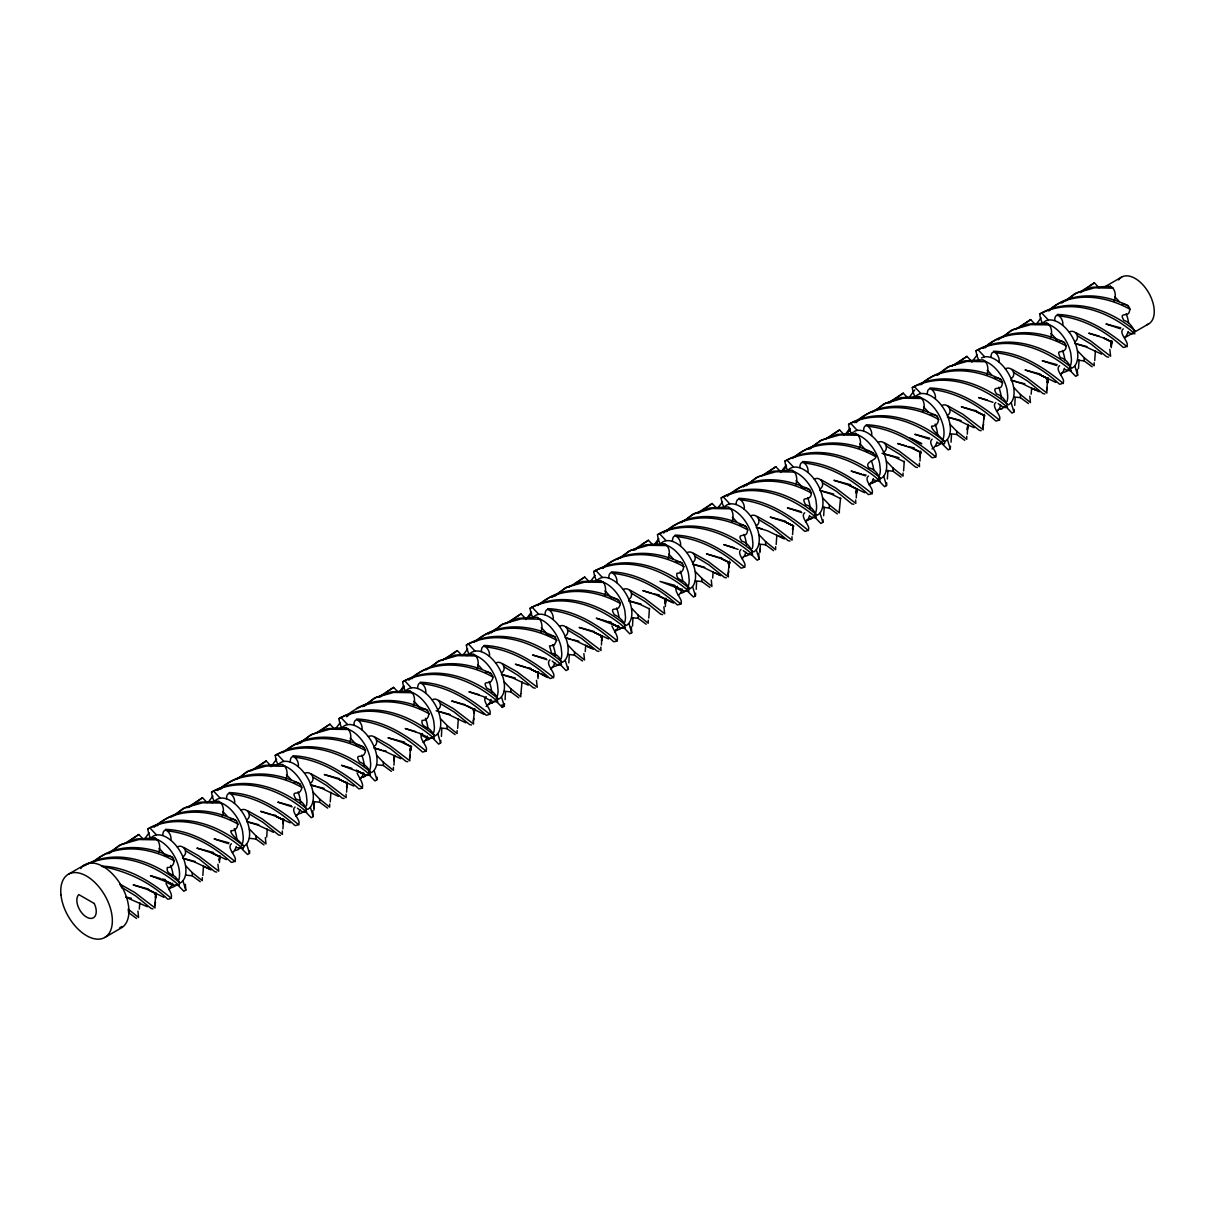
<?xml version="1.0" encoding="UTF-8"?>
<svg xmlns="http://www.w3.org/2000/svg" width="1215" height="1215" viewBox="0 0 1215 1215"><rect width="100%" height="100%" fill="white"/><g stroke="black" fill="none" stroke-linecap="round" stroke-linejoin="round"><path stroke-width="1.5" d="M136.551 918.464L128.562 912.602L128.274 908.987M200.262 881.695L192.259 875.818L192.259 872.628L185.682 865.763M263.974 844.911L255.97 839.033L255.97 835.859L249.394 828.995M327.67 808.127L319.666 802.249L319.666 799.075L313.106 792.21M391.382 771.358L383.378 765.48L383.378 762.291L376.802 755.426M455.078 734.574L447.09 728.696L447.09 725.507L440.513 718.657M518.79 697.79L510.786 691.912L510.786 688.738L504.21 681.873M582.501 661.006L574.498 655.143L574.498 651.954L567.921 645.089M646.198 624.237L638.194 618.359L638.194 615.17L631.633 608.305M709.909 587.452L701.906 581.575L701.906 578.386L695.329 571.536M773.606 550.668L765.617 544.791L765.617 541.617L759.041 534.752M837.317 513.899L829.313 508.022L829.313 504.832L822.737 497.968M901.029 477.115L893.025 471.238L893.025 468.048L886.449 461.184M964.725 440.331L956.721 434.454L956.721 431.279L950.16 424.415M1028.437 403.547L1020.433 397.669L1020.433 394.495L1013.857 387.631M1092.133 366.778L1084.145 360.901L1084.145 357.711L1077.568 350.846M202.297 877.655L202.267 880.662L192.259 872.628M329.705 804.102L329.675 807.109L319.666 799.075M393.417 767.318L393.387 770.325L383.378 762.291M457.113 730.534L457.083 733.541L447.09 725.507M520.825 693.765L520.795 696.772L510.786 688.738M648.233 620.197L648.202 623.204L638.194 615.17M775.641 546.644L775.61 549.651L765.617 541.617M839.352 509.86L839.322 512.867L829.313 504.832M903.049 473.075L903.034 476.083L893.025 468.048M966.76 436.306L966.73 439.298L956.721 431.279M1094.168 362.738L1094.138 365.745L1084.145 357.711M170.859 840.066C172.272 833.232 163.099 824.575 162.78 835.419M234.556 803.297C235.983 796.448 226.795 787.806 226.491 798.635M298.267 766.513C299.68 759.664 290.507 751.022 290.188 761.851M361.964 729.729C363.391 722.895 354.218 714.238 353.899 725.066M425.675 692.945C427.088 686.111 417.914 677.469 417.611 688.298M489.387 656.176C490.799 649.326 481.626 640.685 481.307 651.513M553.083 619.392C554.511 612.542 545.322 603.901 545.019 614.729M616.795 582.608C618.207 575.773 609.034 567.116 608.715 577.945M665.364 606.528L665.577 599.967M680.491 545.839C681.919 538.989 672.745 530.347 672.427 541.176M744.203 509.055C745.615 502.205 736.442 493.563 736.123 504.392M807.899 472.27C809.327 465.436 800.153 456.779 799.835 467.608M871.611 435.486C873.038 428.652 863.85 419.995 863.546 430.839M935.322 398.717C936.735 391.868 927.561 383.226 927.242 394.055M999.019 361.933C1000.446 355.084 991.273 346.442 990.954 357.271M1062.73 325.149C1064.143 318.315 1054.969 309.658 1054.65 320.487M285.965 779.529C288.061 774.669 287.53 767.014 282.336 764.417L263.685 765.465L246.554 771.889L242.301 775.352M349.677 742.745C351.773 737.885 351.241 730.23 346.032 727.633L327.382 728.696L310.265 735.105L300.318 743.185M540.797 632.408C542.892 627.548 542.361 619.893 537.152 617.296L518.501 618.344L501.37 624.768L498.53 627.077M731.901 522.055C734.012 517.21 733.48 509.556 728.271 506.944L709.621 508.007L692.489 514.431L686.809 519.033M795.612 485.286C797.708 480.426 797.177 472.772 791.967 470.175L773.317 471.223L756.201 477.647L746.268 485.711M986.732 374.949C988.828 370.089 988.296 362.435 983.087 359.837L964.437 360.885L947.305 367.31L937.373 375.374M1050.428 338.165C1052.524 333.305 1052.008 325.65 1046.798 323.053L1028.148 324.116L1011.017 330.526L1002.497 337.451M155.93 894.21L154.745 905.236M219.459 862.529L219.839 856.438M347.05 783.872L346.609 792.104M410.746 747.088L409.561 758.114M537.987 678.623L538.367 672.533M601.865 636.751L601.44 644.983M727.982 563.608L729.334 561.497L728.089 574.224M856.681 489.63L856.256 497.861M920.393 452.861L919.968 461.077M1047.801 379.293L1046.616 390.319M1111.33 347.611L1111.512 342.509M139.3 909.078L139.801 902.639M394.359 757.097L393.964 765.146M585.235 651.62L585.736 645.18M712.643 578.051L713.144 571.627M967.793 424.46L967.307 434.119M1031.171 394.161L1031.672 387.722M155.869 894.377L155.642 898.098L156.127 893.222M347.11 782.171L346.761 787.76L347.247 782.87M410.7 747.255L410.473 750.976L410.959 746.101M601.82 636.918L601.592 640.639L602.063 635.764M665.516 600.134L665.288 603.855L665.774 598.98M729.334 561.497L729 567.071L729.486 562.196M856.636 489.797L856.408 493.518L856.894 488.643M920.347 453.013L920.12 456.734L920.59 451.858M1047.862 377.592L1047.527 383.181L1047.998 378.29M1111.452 342.676L1111.224 346.397L1111.71 341.521M313.956 808.476L314.366 802.325M441.774 728.772L441.425 736.427M505.47 691.988L505.121 699.658M632.894 618.435L632.544 626.09M696.59 581.651L696.241 589.305M759.907 551.018L760.347 545.368M177.603 884.824L183.83 891.263L185.789 890.139L185.363 884.307M241.861 848.89L247.541 854.479L249.485 853.355L249.698 850.728M305.011 811.271L311.237 817.695L313.197 816.571L312.787 810.754M368.722 774.487L374.949 780.926L376.893 779.802L377.106 777.175M432.419 737.702L438.661 744.142L440.605 743.018L440.802 740.391M496.677 701.769L502.357 707.358L504.316 706.234L504.514 703.606M559.842 664.149L566.069 670.574L568.013 669.45L568.225 666.838M623.538 627.365L629.765 633.805L631.724 632.681L631.314 626.849M687.796 591.432L693.476 597.021L695.42 595.897L695.633 593.269M751.508 554.648L757.188 560.236L759.132 559.113L758.722 553.296M814.658 517.028L820.884 523.468L822.844 522.329L823.041 519.716M878.369 480.244L884.596 486.683L886.54 485.56L886.753 482.932M942.627 444.31L948.292 449.899L950.251 448.775L950.449 446.148M1005.473 406.159L1012.004 413.115L1013.948 411.991L1014.161 409.379M1069.473 369.907L1075.715 376.346L1077.659 375.222L1077.249 369.39M173.669 884.778L165.179 880.526C169.644 886.813 186.153 888.013 176.479 878.232C173.745 873.707 165.908 874.694 167.26 867.495C175.492 868.133 177.147 854.342 166.258 856.028M236.652 847.599C256.38 850.986 229.058 836.36 230.956 830.711C239.203 831.349 240.843 817.558 229.969 819.244M297.371 808.142C311.693 820.535 306.651 800.913 295.928 799.121C290.461 789.628 298.009 795.491 300.637 790.844C304.054 786.545 298.86 781.594 294.258 782.339M364.789 774.441L356.299 770.188C376.422 783.599 372.154 767.364 359.473 761.805C354.264 752.981 362.1 758.6 364.333 754.075C367.507 750.141 363.239 745.281 358.85 745.539M428.485 737.672L419.995 733.404C424.46 739.692 440.984 740.892 431.31 731.111C428.561 726.585 420.724 727.572 422.076 720.374C430.323 721.011 431.963 707.221 421.089 708.907M483.707 696.635C502.995 709.606 500.231 694.312 486.881 688.252C481.672 679.413 489.508 685.047 491.741 680.506C495.173 676.208 489.964 671.242 485.377 672.001M552.202 661.021C564.064 672.67 563.836 656.237 552.81 653.366M619.604 627.32L611.115 623.067C631.238 636.478 626.97 620.242 614.289 614.684C609.08 605.86 616.916 611.479 619.164 606.953C622.323 603.035 618.071 598.16 613.681 598.418M683.301 590.551L674.811 586.283C679.291 592.571 695.8 593.77 686.126 583.99C683.392 579.464 675.555 580.451 676.892 573.252C685.473 573.936 686.475 559.538 675.586 561.922M743.322 550.684C758.388 563.031 751.645 543.302 741.697 541.131C735.956 531.851 746.192 538.412 747.195 532.094C749.442 527.538 743.261 523.756 739.282 525.138M809.585 516.284C822.388 522.89 813.048 505.273 805.56 504.878C801.475 496.419 805.408 500.322 809.615 497.512C813.655 493.73 809.828 487.716 804.786 488.081M873.281 479.5C886.1 486.121 876.759 468.489 869.272 468.109C861.298 459.893 887.315 459.878 869.697 451.479M936.993 442.731C958.012 448.001 929.657 431.188 931.723 426.131C940.288 426.814 941.306 412.417 930.401 414.801M998.138 403.562C1013.204 415.925 1006.476 396.196 996.528 394.009C990.772 384.73 1001.023 391.306 1002.01 384.973C1004.213 380.508 998.396 376.908 994.432 377.88M1064.401 369.163C1077.204 375.784 1067.879 358.152 1060.391 357.757C1056.291 349.297 1060.224 353.201 1064.446 350.391C1068.471 346.609 1064.644 340.595 1059.617 340.959M1128.112 332.378C1141.432 338.742 1130.664 321.398 1123.936 320.456C1118.18 311.177 1128.431 317.738 1129.434 311.404C1131.621 306.955 1125.819 303.34 1121.84 304.327M394.435 755.487L393.994 760.742L394.617 755.517M967.641 426.222L967.337 429.715L967.96 424.506M283.535 819.654L282.913 828.888M474.503 710.942L473.273 721.346M793.182 525.412L792.56 534.646M984.302 415.074L982.92 427.103M202.844 875.483L203.497 865.855M330.252 801.93L330.905 792.301M457.66 728.362L458.328 718.733M648.78 618.025L649.433 608.396M776.188 544.472L776.856 534.843M903.596 470.904L904.264 461.275M1094.715 360.566L1095.383 350.938M267.209 829.086L266.723 836.998M522.025 681.964L520.931 693.416M840.552 498.059L839.459 509.525M122.032 887.998L119.769 884.08M177.314 846.885C183.571 843.62 188.978 852.976 183.009 856.772M241.01 810.101C247.283 806.836 252.69 816.191 246.721 819.988M304.722 773.332C310.994 770.052 316.386 779.423 310.433 783.204M368.418 736.548C374.691 733.283 380.098 742.638 374.129 746.435M432.13 699.764C438.402 696.499 443.809 705.854 437.84 709.651M495.842 662.98C502.099 659.715 507.506 669.085 501.537 672.867M559.538 626.211C565.81 622.931 571.217 632.301 565.248 636.098M623.249 589.427C629.522 586.162 634.913 595.517 628.96 599.314M686.946 552.643C693.218 549.377 698.625 558.733 692.656 562.53M750.657 515.874C756.93 512.593 762.337 521.964 756.368 525.746M814.369 479.09C820.626 475.809 826.033 485.18 820.064 488.977M878.065 442.306C884.338 439.04 889.745 448.396 883.776 452.193M941.777 405.521C948.034 402.256 953.441 411.612 947.472 415.409M1005.473 368.753C1011.746 365.472 1017.152 374.843 1011.184 378.624M1069.185 331.968C1075.457 328.703 1080.864 338.059 1074.895 341.855M313.804 807.246L314.412 802.826M569.228 655.705L568.833 662.874M824.256 507.111L823.649 515.752M887.952 470.342L887.36 478.968M951.467 435.031L951.056 442.199M1015.163 398.247L1014.768 405.415M1079.072 359.989L1078.48 368.631M156.021 893.465L155.49 897.202L155.96 894.027M219.733 856.681L219.201 860.417L219.9 855.664M283.429 819.897L282.898 823.649L283.596 818.88M347.141 783.113L346.609 786.864L347.08 783.69M410.852 746.344L410.321 750.08L410.776 746.906M474.549 709.56L474.017 713.296L474.716 708.542M538.26 672.776L537.729 676.527L538.427 671.758M665.668 599.223L665.137 602.959L665.835 598.205M729.38 562.439L728.833 566.19L729.532 561.421M793.076 525.655L792.545 529.406L793.015 526.232M856.788 488.886L856.256 492.622L856.712 489.448M920.484 452.102L919.952 455.838L920.651 451.084M984.196 415.317L983.664 419.069L984.363 414.3M1047.907 378.533L1047.36 382.285L1047.831 379.11M1111.603 341.764L1111.072 345.5L1111.771 340.747M549.97 635.202L554.921 636.842L556.683 640.305L554.192 645.195L549.514 645.909L551.473 652.789M155.019 904.233L155.505 902.441M409.835 757.112L410.321 755.32M473.546 720.328L474.032 718.536M728.362 573.207L728.848 571.414M983.178 426.085L983.664 424.308M1046.89 389.316L1047.376 387.524M158.573 852.611C160.79 847.888 159.894 840.461 154.928 837.97L136.262 839.033L119.146 845.443L109.213 853.522M222.284 815.827C224.502 811.119 223.606 803.677 218.624 801.186L199.974 802.249L182.842 808.674L174.337 815.584M413.389 705.49C415.621 700.766 414.725 693.34 409.744 690.849L391.093 691.912L373.962 698.321L364.029 706.401M477.1 668.706C479.318 663.997 478.421 656.556 473.44 654.065L454.79 655.128L437.673 661.552L430.581 667.308M668.22 558.368C670.437 553.645 669.541 546.218 664.559 543.728L645.909 544.791L628.793 551.2L620.273 558.125M859.339 448.031C861.557 443.308 860.66 435.881 855.679 433.391L837.029 434.454L819.897 440.863L809.965 448.943M923.035 411.247C925.253 406.539 924.372 399.097 919.391 396.606L900.74 397.669L883.609 404.094L876.516 409.85M1114.155 300.91C1116.372 296.187 1115.476 288.76 1110.495 286.269L1091.845 287.332L1074.728 293.741L1066.208 300.667M165.999 883.32C166.987 886.828 176.767 899.1 167.7 899.176C149.658 881.513 125.631 870.836 101.513 866.341M357.119 772.983C358.106 776.491 367.887 788.763 358.82 788.839C341.263 772.619 319.621 760.256 295.609 757.385M611.935 625.862C612.922 629.37 622.703 641.642 613.636 641.717C596.079 625.512 574.452 613.135 550.425 610.264M169.447 888.302L170.146 887.087M615.382 630.843L616.081 629.628M870.897 482.507L869.181 484.922M231.397 843.772C225.003 848.845 242.985 860.767 231.412 862.392C213.84 846.187 192.213 833.824 168.202 830.954M295.093 806.988C288.699 812.06 306.696 823.983 295.108 825.608C277.552 809.403 255.925 797.04 231.898 794.17M422.516 733.435C416.122 738.492 434.104 750.43 422.516 752.055C404.959 735.85 383.333 723.472 359.306 720.601M486.213 696.651C479.819 701.723 497.816 713.645 486.228 715.27C468.671 699.065 447.044 686.703 423.017 683.832M549.924 659.867C543.53 664.939 561.512 676.877 549.939 678.502C532.367 662.281 510.74 649.919 486.729 647.048M677.332 586.313C670.938 591.386 688.92 603.308 677.347 604.933C659.791 588.728 638.148 576.35 614.137 573.495M741.044 549.529C734.65 554.602 752.632 566.524 741.044 568.149C723.487 551.944 701.86 539.582 677.833 536.711M804.74 512.76C798.346 517.818 816.343 529.755 804.755 531.38C787.199 515.16 765.572 502.797 741.545 499.927M868.452 475.976C862.058 481.034 880.04 492.971 868.467 494.596C850.895 478.391 829.268 466.013 805.256 463.143M932.148 439.192C925.754 444.265 943.751 456.187 932.163 457.812C914.606 441.607 892.979 429.244 868.953 426.374M995.86 402.408C989.466 407.481 1007.448 419.403 995.875 421.028C978.303 404.823 956.676 392.46 932.664 389.59M1059.571 365.639C1053.177 370.697 1071.159 382.634 1059.571 384.259C1042.014 368.039 1020.387 355.676 996.361 352.806M1123.268 328.855C1116.874 333.912 1134.871 345.85 1123.283 347.475C1105.726 331.27 1084.099 318.892 1060.072 316.022M402.211 689.847L404.215 686.688M528.616 617.858L531.623 613.135M656.024 544.305L658.029 541.146M784.45 469.157L786.454 466.013M848.146 432.388L850.151 429.229M144.707 838.79L149.156 832.822M208.418 802.006L212.868 796.053M271.006 766.711L276.564 759.269M335.826 728.438L340.276 722.485M399.538 691.669L403.972 685.7M463.234 654.885L467.684 648.932M525.822 619.589L531.395 612.147M590.642 581.317L595.092 575.363M654.353 544.548L658.803 538.579M718.05 507.764L722.5 501.81M780.653 472.468L786.211 465.026M845.473 434.211L849.923 428.242M909.169 397.427L914.728 389.969M971.772 362.131L977.331 354.689M1036.577 323.858L1041.027 317.905M154.639 894.635L155.459 893.557M473.167 710.729L473.987 709.651M600.575 637.176L601.395 636.098M1046.51 379.718L1047.33 378.64M295.822 815.948L296.855 814.749M423.245 742.38L424.263 741.196M550.653 668.827L551.671 667.627M741.773 558.49L742.79 557.29M996.589 411.369L997.606 410.169M153.515 839.155L154.928 837.97M344.635 728.803L346.032 727.633M408.346 692.034L409.744 690.849M599.451 581.696C605.814 579.039 606.634 591.918 604.69 596.155M663.162 544.912L664.559 543.728M854.282 434.575L855.679 433.391M1045.386 324.223L1046.798 323.053M1109.098 287.454L1110.495 286.269M94.664 861.496C115.714 841.843 148.67 845.351 172.682 857.532M156.978 825.911C177.967 805.135 211.85 808.188 236.393 820.748M220.69 789.127C241.679 768.351 275.547 771.404 300.09 783.964M287.18 749.974C308.321 731.536 340.276 735.348 363.801 747.195M346.7 716.759L352.274 712.005M411.794 678.79C432.783 658.014 466.666 661.066 491.209 673.626M476.903 640.821C497.937 621.169 530.894 624.662 554.921 636.842M543.394 601.668C564.702 584.567 595.547 588.5 618.617 600.073M602.913 568.438C623.903 547.676 657.786 550.729 682.329 563.289M666.625 531.669C687.614 510.892 721.482 513.945 746.025 526.505M731.719 493.7C752.768 474.047 785.725 477.541 809.737 489.721M795.43 456.916C816.465 437.263 849.422 440.772 873.448 452.952M856.347 422.516C877.321 400.707 912.055 403.183 937.145 416.168M921.441 384.548C942.43 363.771 976.313 366.824 1000.856 379.384M985.152 347.763C1006.142 327.002 1040.01 330.04 1064.553 342.615M1048.849 310.979C1069.838 290.218 1103.721 293.271 1128.264 305.831M491.437 632.833L495.705 629.385M555.149 596.064L565.081 587.984L582.213 581.575L600.863 580.512M129.443 840.947L138.783 834.523L143.461 839.413M188.811 807.535L202.48 797.754L207.173 802.629M255.408 768.503L266.191 760.97L270.869 765.845M319.12 731.734L329.888 724.186L334.581 729.076M379.93 697.182L382.816 694.95M385.717 692.717L393.599 687.401L398.292 692.292M445.085 659.289L457.311 650.632L461.989 655.508M508.796 622.505L521.007 613.848L525.7 618.724M575.378 583.489L584.719 577.064L589.396 581.955M634.762 550.061L639.09 546.704M641.976 544.472L648.415 540.28L653.108 545.17M698.458 513.292L712.127 503.511L716.804 508.386M763.612 475.384L775.823 466.727L780.516 471.617M831.652 435.243L839.535 429.943L844.228 434.833M889.577 402.955L903.246 393.174L907.924 398.049M954.732 365.047L966.943 356.39L971.635 361.265M1019.871 327.154L1030.654 319.606L1035.332 324.496M1080.697 292.602L1094.351 282.822L1099.043 287.712M91.763 863.014C114.605 842.375 149.43 846.764 174.459 860.995M153.986 827.294C176.965 805.773 212.564 809.509 238.155 824.21M217.682 790.525C240.676 768.989 276.261 772.725 301.867 787.426M282.867 752.677C305.724 732.038 340.534 736.427 365.563 750.642M346.579 715.893C369.421 695.253 404.246 699.643 429.275 713.873M408.802 680.172C431.796 658.652 467.38 662.388 492.986 677.089M473.987 642.34C496.829 621.7 531.654 626.09 556.683 640.305M537.698 605.556C560.54 584.916 595.365 589.305 620.394 603.536M602.883 567.724C625.604 548.026 659.624 552.977 684.091 566.752M663.618 533.051C686.612 511.53 722.211 515.266 747.802 529.968M727.329 496.282C750.323 474.746 785.908 478.482 811.514 493.184M792.514 458.435C815.356 437.795 850.181 442.184 875.21 456.415M854.737 422.714C877.731 401.193 913.316 404.929 938.922 419.631M919.922 384.882C942.764 364.242 977.589 368.616 1002.618 382.847M983.634 348.097C1006.476 327.458 1041.301 331.847 1066.33 346.062M1048.818 310.265C1071.539 290.567 1105.559 295.518 1130.041 309.293M107.619 853.735L121.196 844.516L138.89 839.535L157.661 839.838M171.33 816.966L184.908 807.747L202.586 802.766L221.373 803.054M236.545 779.149L248.619 770.963L266.298 765.982L285.085 766.27M297.235 744.431L312.316 734.179L330.009 729.197L348.781 729.486M362.45 706.614L376.027 697.395L393.706 692.413L412.493 692.717M426.146 669.845L439.724 660.626L457.417 655.644L476.189 655.933M488.354 634.078L503.435 623.842L521.114 618.86L539.9 619.149M552.05 597.309L567.147 587.058L584.825 582.076L603.612 582.38M617.266 559.507L630.843 550.274L648.537 545.292L667.308 545.596M680.977 522.723L694.555 513.505L712.233 508.523L731.02 508.812M743.17 486.972L758.251 476.72L775.945 471.739L794.716 472.028M808.385 449.155L821.963 439.936L839.641 434.955L858.428 435.259M872.081 412.386L885.674 403.167L903.352 398.186L922.124 398.474M937.297 374.569L949.371 366.383L967.064 361.402L985.836 361.69M997.986 339.851L1013.082 329.599L1030.76 324.618L1049.547 324.906M1061.697 303.067L1076.779 292.815L1094.472 287.834L1113.244 288.137M124.993 843.423L138.783 834.523M187.171 807.641L202.48 797.754M250.867 770.857L266.191 760.97M316.113 733.085L329.888 724.186M378.29 697.288L393.599 687.401M441.987 660.52L457.311 650.632M505.698 623.735L521.007 613.848M569.395 586.951L584.719 577.064M633.106 550.182L648.415 540.28M696.818 513.398L712.127 503.511M762.048 475.627L775.823 466.727M825.76 438.843L839.535 429.943M887.922 403.061L903.246 393.174M951.634 366.277L966.943 356.39M1015.345 329.493L1030.654 319.606M1080.575 291.722L1094.351 282.822M68.313 874.284L84.868 864.716M150.614 838.061C148.974 835.297 148.23 832.093 147.85 828.934C179.653 812.106 217.834 826.443 243.015 848.829M214.326 801.293C212.686 798.528 211.926 795.324 211.562 792.15C243.349 775.322 281.546 789.659 306.712 812.045M278.022 764.508C276.382 761.744 275.638 758.54 275.258 755.381C307.061 738.538 345.242 752.89 370.423 775.261M341.734 727.724C340.094 724.96 339.334 721.756 338.97 718.597C370.757 701.754 408.954 716.106 434.119 738.477M405.445 690.955C403.79 688.191 403.046 684.987 402.666 681.812C434.469 664.985 472.665 679.322 497.831 701.708M469.142 654.171C467.502 651.407 466.757 648.202 466.378 645.028C498.18 628.201 536.362 642.553 561.543 664.924M532.853 617.387C531.213 614.623 530.454 611.418 530.089 608.259C561.877 591.416 600.073 605.769 625.239 628.14M596.55 580.603C594.91 577.839 594.165 574.634 593.786 571.475C625.588 554.648 663.77 568.985 688.951 591.356M660.261 543.834C658.621 541.07 657.862 537.865 657.497 534.691C689.285 517.863 727.481 532.2 752.647 554.587M723.973 507.05C722.318 504.286 721.573 501.081 721.194 497.907C752.996 481.079 791.193 495.431 816.359 517.803M787.669 470.266C786.029 467.502 785.285 464.297 784.905 461.138C816.708 444.295 854.889 458.647 880.07 481.019M851.381 433.482C849.725 430.718 848.981 427.513 848.617 424.354C880.404 407.526 918.601 421.863 943.766 444.25M915.077 396.713C913.437 393.949 912.693 390.744 912.313 387.57C944.116 370.742 982.297 385.094 1007.478 407.465M978.789 359.929C977.149 357.164 976.389 353.96 976.025 350.801C1007.812 333.958 1046.009 348.31 1071.174 370.681M1042.5 323.144C1040.845 320.38 1040.101 317.176 1039.721 314.017C1071.524 297.174 1109.72 311.526 1134.886 333.897M1104.101 287.211L1121.627 277.096M1124.756 337.709L1148.646 323.919M104.794 937.479L121.348 927.911A36.48 21.065 60 0 0 118.812 881.741A36.48 21.065 60 0 0 80.767 868.528M1039.721 314.017C1070.81 295.701 1109.568 308.944 1135.129 330.875M976.025 350.801C1007.114 332.485 1045.872 345.713 1071.417 367.644M912.313 387.57C943.402 369.254 982.16 382.497 1007.721 404.428M848.617 424.354C879.706 406.038 918.449 419.281 944.009 441.212M784.905 461.138C815.994 442.822 854.752 456.05 880.298 477.996M721.194 497.907C752.282 479.591 791.041 492.834 816.601 514.765M657.497 534.691C688.586 516.375 727.345 529.619 752.89 551.549M593.786 571.475C624.875 553.159 663.633 566.403 689.194 588.333M530.089 608.259C561.178 589.943 599.921 603.172 625.482 625.102M466.378 645.028C497.467 626.712 536.225 639.956 561.77 661.886M402.666 681.812C433.755 663.496 472.514 676.74 498.074 698.671M338.97 718.597C370.059 700.28 408.817 713.524 434.363 735.455M275.258 755.381C306.347 737.065 345.106 750.293 370.666 772.224M211.562 792.15C242.651 773.833 281.394 787.077 306.955 809.008M147.85 828.934C178.939 810.618 217.698 823.861 243.243 845.792M356.451 708.451C378.548 695.998 405.582 699.369 427.498 710.41M1084.145 360.901L1077.568 360.172M1061.88 372.929L1065.828 371.699A27.034 15.598 60 0 0 1067.985 369.983M1020.433 397.669L1013.857 396.956M1002.132 408.483L999.489 409.288L1002.132 408.483A27.034 15.598 60 0 0 1004.273 406.767M956.721 434.454L950.16 433.725M893.025 471.238L886.449 470.509M874.724 482.036L870.76 483.266L874.724 482.036A27.034 15.598 60 0 0 876.865 480.32M829.313 508.022L822.737 507.293M811.013 518.82L807.064 520.035L811.013 518.82A27.034 15.598 60 0 0 813.154 517.104M765.617 544.791L759.041 544.077M744.673 556.409L747.316 555.604A27.034 15.598 60 0 0 749.458 553.888M701.906 581.575L695.329 580.846M469.415 654.688L466.773 655.493L469.415 654.688A27.034 15.598 60 0 1 497.436 684.258L498.089 690.348A27.034 15.598 60 0 1 496.297 698.64M680.962 593.193L683.605 592.373A27.034 15.598 60 0 0 685.746 590.672M638.194 618.359L631.633 617.63M615.944 630.388L619.893 629.157A27.034 15.598 60 0 0 622.034 627.441M574.498 655.143L567.921 654.414M552.233 667.156L556.197 665.942A27.034 15.598 60 0 0 558.338 664.225M510.786 691.912L504.21 691.183M492.485 702.726L488.536 703.941L492.485 702.726A27.034 15.598 60 0 0 494.627 701.009M447.09 728.696L440.513 727.967M211.957 802.614L214.599 801.809A27.034 15.598 60 0 1 219.201 802.264M426.146 740.315L428.789 739.495A27.034 15.598 60 0 0 430.93 737.778M383.378 765.48L376.802 764.751M365.077 776.279L361.113 777.509L365.077 776.279A27.034 15.598 60 0 0 367.219 774.562M319.666 802.249L313.106 801.535M298.738 813.868L301.366 813.063A27.034 15.598 60 0 0 303.522 811.347M255.97 839.033L249.394 838.304M235.027 850.652L237.669 849.832A27.034 15.598 60 0 0 239.811 848.131M192.259 875.818L185.682 875.089M867.616 451.312L868.497 451.297M1057.308 314.442C1084.129 315.323 1107.138 330.283 1127.064 346.731M993.612 351.211C1020.418 352.107 1043.427 367.052 1063.368 383.515M929.9 387.995C956.706 388.876 979.715 403.836 999.656 420.284M866.204 424.779C893.01 425.66 916.019 440.62 935.945 457.068M802.492 461.563C829.298 462.444 852.307 477.404 872.249 493.852M738.781 498.332C765.602 499.213 788.611 514.173 808.537 530.621M675.084 535.116C701.89 535.997 724.899 550.957 744.841 567.405M611.373 571.9C638.194 572.781 661.188 587.741 681.129 604.189M547.676 608.669C574.482 609.566 597.491 624.51 617.433 640.973M483.965 645.454C510.771 646.334 533.78 661.294 553.721 677.742M420.253 682.238C447.074 683.119 470.083 698.078 490.01 714.526M356.557 719.022C383.363 719.903 406.372 734.862 426.313 751.31M292.845 755.791C319.666 756.687 342.66 771.631 362.602 788.095M229.149 792.575C255.955 793.456 278.964 808.415 298.905 824.864M165.437 829.359C192.243 830.24 215.252 845.2 235.194 861.648M101.726 866.143C128.547 867.024 151.556 881.984 171.482 898.432M1120.853 327.913L1105.969 323.965L1120.351 328.733M1057.156 364.697L1042.257 360.749L1056.64 365.518M929.748 438.266L914.849 434.302L929.232 439.086M863.045 474.397L866.037 475.035M800.837 511.5L787.442 507.87L801.824 512.639M674.917 585.387L660.034 581.423L682.162 589.837M608.214 621.518L611.221 622.156M546.006 658.621L532.626 654.991L546.993 659.76M291.19 805.742L277.795 802.113L292.177 806.881M228.982 842.846L214.098 838.882L228.466 843.666M162.278 878.977L165.27 879.614M1040.222 374.053L1025.05 369.983L1039.584 374.645L1047.998 378.731L1039.994 374.721L1055.805 382.406M973.443 410.123L976.511 410.822M908.197 446.558L914.348 447.955M850.637 484.739L833.93 480.32L848.465 484.982L856.879 489.068L848.875 485.058L864.685 492.743M785.391 521.174L770.234 517.104L784.769 521.767L793.167 525.852L785.163 521.843L793.881 526.232M718.627 557.245L721.695 557.943M653.381 593.679L659.517 595.077M594.287 631.511L579.115 627.441L593.649 632.104L602.063 636.189L594.044 632.18L608.594 638.938M527.507 667.582L530.575 668.28M465.33 704.715L451.707 700.994L466.241 705.657L474.655 709.742L466.636 705.733L484.026 714.344M404.701 742.198L387.995 737.778L402.53 742.441L410.943 746.526L402.94 742.517L411.657 746.906M339.456 778.633L324.284 774.562L338.818 779.225L347.232 783.311L339.228 779.301L353.762 786.059M272.676 814.703L275.759 815.402M213.582 852.535L196.876 848.116L211.41 852.778L219.824 856.864L211.82 852.854L226.355 859.628M148.336 888.97L133.179 884.9L147.714 889.562L156.127 893.648L148.108 889.638L163.934 897.323M1108.551 357.18L1106.652 356.739L1091.343 344.285L1077.659 335.917M1044.854 393.964L1042.941 393.523L1027.632 381.07L1013.948 372.701M981.143 430.733L979.244 430.307L963.935 417.854L950.251 409.47M917.431 467.517L915.533 467.076L900.224 454.623L886.54 446.254M853.735 504.301L851.837 503.861L836.527 491.407L822.844 483.038M790.023 541.07L788.125 540.645L772.816 528.191L759.132 519.807M726.327 577.854L724.413 577.414L709.104 564.975L695.42 556.591M662.615 614.638L660.717 614.198L645.408 601.744L631.724 593.376M598.904 651.422L597.005 650.982L581.696 638.528L568.013 630.16M535.207 688.191L533.309 687.766L518 675.312L504.316 666.929M471.496 724.975L469.597 724.535L454.288 712.081L440.605 703.713M407.8 761.759L405.886 761.319L390.577 748.865L376.893 740.497M344.088 798.544L342.19 798.103L326.881 785.649L313.197 777.281M280.392 835.312L278.478 834.887L263.169 822.433L249.485 814.05M216.68 872.097L214.782 871.656L199.473 859.202L185.789 850.834M152.969 908.881L151.07 908.44L135.761 895.987L122.077 887.618M1086.969 346.609L1075.108 343.45M1018.565 382.269L1024.837 383.758M961.141 420.542L947.7 417.018M898.994 457.691L883.988 453.787M833.718 494.095L820.292 490.571M704.746 567.284L692.869 564.14M641.034 604.068L629.173 600.909M572.614 639.728L578.902 641.216M515.19 678L501.765 674.477M449.915 714.405L438.053 711.246M383.074 750.43L386.218 751.189M317.798 786.849L324.086 788.338M258.81 824.742L248.726 822.099M195.099 861.526L183.237 858.367M126.679 897.186L131.387 898.31M1011.396 380.234L1016.773 381.753M756.581 527.356L761.942 528.874M565.461 637.693L570.837 639.212M374.341 748.03L381.51 750.065M310.645 784.814L316.006 786.333M1099.317 336.221L1088.762 333.199L1103.296 337.861L1111.695 341.947L1103.691 337.937L1112.408 342.326M971.909 409.774L961.338 406.767L975.873 411.429L984.287 415.5L976.283 411.505L985 415.879M906.436 446.057L897.642 443.536L912.176 448.198L920.59 452.284L912.571 448.274L921.304 452.663M717.093 556.895L706.523 553.888L721.057 558.551L729.471 562.621L721.467 558.611L730.185 563.001M651.62 593.178L642.811 590.657L657.345 595.32L665.759 599.405L657.755 595.396L672.29 602.169M525.974 667.248L515.403 664.225L529.937 668.888L538.351 672.958L530.347 668.964L544.882 675.722M271.142 814.354L260.587 811.347L275.122 816.009L283.535 820.079L275.532 816.085L290.066 822.844M987.218 400.024L978.561 397.533L992.928 402.302M861.541 474.078L851.153 471.086L865.52 475.855M734.133 547.631L723.73 544.639L738.113 549.423M606.725 621.199L596.322 618.207L618.465 626.621M479.302 694.752L468.914 691.76L483.297 696.544M415.606 731.536L405.203 728.544L419.585 733.313M351.894 768.32L341.506 765.329L363.634 773.742M160.775 878.658L150.387 875.666L172.53 884.08M1074.789 343.45L1086.21 346.989L1101.61 354.142M1011.093 380.234L1022.514 383.758L1031.155 387.98M947.381 417.003L958.802 420.542L967.444 424.749M882.044 453.286L895.106 457.326L904.446 461.882M819.973 490.571L831.394 494.095L840.75 498.666M756.262 527.34L767.683 530.879L776.324 535.086M692.565 564.125L703.986 567.663L713.342 572.235M628.854 600.909L640.275 604.447L649.63 609.004M565.157 637.693L576.578 641.216L590.46 647.732M501.446 674.462L512.867 678L528.267 685.169M436.109 710.745L449.155 714.784L465.831 722.819M374.038 748.03L385.459 751.569L400.844 758.722M310.326 784.814L321.747 788.338L338.423 796.387M246.63 821.583L258.051 825.122L273.436 832.275M182.918 858.367L194.339 861.906L209.739 869.059M125.737 897.171L147.304 906.724M1031.869 388.329L1036.395 390.273M968.158 425.113L974.202 427.695M1036.213 390.167L1032.841 388.678L1039.189 391.807M783.083 538.048L778.025 535.8L784.358 538.928M719.371 574.817L714.314 572.584L720.662 575.697M590.277 647.641L586.906 646.137L593.239 649.266M667.46 600.164L673.566 603.08M909.807 437.901L921.76 443.764L911.493 438.524M204.682 866.811L211.015 869.94M546.158 676.649L541.283 674.021L547.737 677.56M1075.715 332.546L1090.326 340.747L1110.616 356.253L1109.811 349.358M1012.004 369.314L1026.614 377.516L1046.905 393.037L1046.768 389.635M948.292 406.099L962.918 414.3L983.208 429.806L983.057 426.419M884.596 442.883L899.206 451.084L919.497 466.59L919.36 463.204M820.884 479.652L835.51 487.868L855.785 503.375L855.649 499.988M757.188 516.436L771.798 524.637L792.089 540.143L791.952 536.757M693.476 553.22L708.087 561.421L728.377 576.928L728.241 573.541M629.765 590.004L644.39 598.205L664.681 613.712L663.876 606.817M566.069 626.773L580.679 634.989L600.969 650.496L600.833 647.094M502.357 663.557L516.982 671.758L537.258 687.265L536.468 680.385M438.661 700.341L453.271 708.542L473.561 724.049L473.425 720.662M374.949 737.11L389.559 745.327L409.85 760.833L409.713 757.446M311.253 773.894L325.863 782.096L346.154 797.617L346.017 794.215M247.541 810.678L262.151 818.88L282.442 834.386L282.305 830.999M183.83 847.462L198.455 855.664L218.746 871.17L217.941 864.275M120.133 884.231L134.744 892.448L155.034 907.954L154.897 904.552M1041.68 312.893L1048.196 319.849M977.969 349.662L984.499 356.633M914.257 386.446L920.788 393.417M850.561 423.23L857.091 430.186M786.849 460.014L793.38 466.97M723.153 496.783L729.668 503.754M659.441 533.567L665.972 540.538M595.745 570.351L602.26 577.307M532.033 607.12L538.564 614.091M468.322 643.904L474.852 650.875M404.625 680.689L411.141 687.66M340.914 717.473L347.444 724.429M277.217 754.242L283.733 761.213M213.506 791.026L220.036 797.997M149.794 827.81L156.325 834.766M119.769 927.774L122.032 926.468M179.547 882.576C153.986 860.63 115.228 847.402 84.139 865.718C115.941 848.875 154.138 863.227 179.304 885.598M1020.433 394.495L1030.442 402.53L1029.819 396.166M701.906 578.386L711.914 586.42L711.291 580.071M574.498 651.954L584.506 659.988L583.883 653.624M255.97 835.859L265.979 843.878L265.356 837.53M128.562 909.412L138.571 917.447L137.948 911.083M1074.895 366.079L1077.659 375.222M1011.184 402.864L1013.948 411.991M947.472 439.648L950.251 448.775M883.776 476.417L886.54 485.56M820.064 513.201L822.844 522.329M756.368 549.985L759.132 559.113M692.656 586.754L695.42 595.897M628.96 623.538L631.724 632.681M565.248 660.322L568.013 669.45M501.537 697.106L504.316 706.234M437.84 733.875L440.605 743.018M374.129 770.659L376.893 779.802M310.433 807.443L313.197 816.571M246.721 844.228L249.485 853.355M183.009 880.997L185.789 890.139M502.084 704.654L502.357 707.358M759.891 549.256L759.952 552.536M313.956 806.714L314.017 809.995M914.728 397.578A27.034 15.598 60 0 1 942.916 407.389A27.034 15.598 60 0 1 944.799 441.577M912.617 397.852A27.034 15.598 60 0 1 936.552 411.065A27.034 15.598 60 0 1 942.232 441.182M941.458 442.442A27.034 15.598 60 0 1 935.869 446.254M1042.136 324.025A27.034 15.598 60 0 1 1070.324 333.821A27.034 15.598 60 0 1 1072.207 368.024M1047.376 324.116A27.034 15.598 60 0 1 1070.779 353.246L1071.433 359.321A27.034 15.598 60 0 1 1069.64 367.629M1050.899 333.517A27.034 15.598 60 0 1 1057.582 341.187M1062.502 350.497A27.034 15.598 60 0 1 1064.902 360.035M1064.416 368.342A27.034 15.598 60 0 1 1060.589 374.615M983.664 360.901A27.034 15.598 60 0 1 1007.083 390.015L1007.721 396.105A27.034 15.598 60 0 1 1007.083 401.436M987.188 370.286A27.034 15.598 60 0 1 991.804 375.162M998.791 387.266A27.034 15.598 60 0 1 1001.312 398.323M1000.704 405.127A27.034 15.598 60 0 1 996.877 411.384M981.477 357.985A27.034 15.598 60 0 1 1008.496 373.597A27.034 15.598 60 0 1 1008.496 404.808M792.56 471.238A27.034 15.598 60 0 1 815.964 500.367L816.617 506.442A27.034 15.598 60 0 1 814.825 514.75M796.083 480.624A27.034 15.598 60 0 1 802.766 488.293M807.686 497.618A27.034 15.598 60 0 1 810.208 508.66M809.585 515.464A27.034 15.598 60 0 1 805.773 521.736M724.505 506.822A27.034 15.598 60 0 1 752.45 518.699A27.034 15.598 60 0 1 753.68 551.914M728.848 508.022A27.034 15.598 60 0 1 752.252 537.136L752.905 543.226A27.034 15.598 60 0 1 752.252 548.557M851.654 433.998A27.034 15.598 60 0 1 854.677 434.119M856.256 434.454A27.034 15.598 60 0 1 879.66 463.583L880.313 469.673A27.034 15.598 60 0 1 879.66 475.004M859.78 443.855A27.034 15.598 60 0 1 866.462 451.524M871.383 460.834A27.034 15.598 60 0 1 873.782 470.372M873.296 478.68A27.034 15.598 60 0 1 869.469 484.952M851.032 434.363A27.034 15.598 60 0 1 852.945 432.312M854.069 431.553A27.034 15.598 60 0 1 882.212 449.231A27.034 15.598 60 0 1 878.536 479.363M923.491 407.071A27.034 15.598 60 0 1 928.093 411.931M935.094 424.05A27.034 15.598 60 0 1 937.615 435.107M937.008 441.895A27.034 15.598 60 0 1 932.057 448.943M732.372 517.408A27.034 15.598 60 0 1 736.973 522.283M743.975 534.387A27.034 15.598 60 0 1 746.496 545.444M745.889 552.248A27.034 15.598 60 0 1 742.061 558.505M787.32 471.147A27.034 15.598 60 0 1 815.508 480.943A27.034 15.598 60 0 1 817.391 515.145M660.808 543.606A27.034 15.598 60 0 1 688.738 555.483A27.034 15.598 60 0 1 689.968 588.698M660.535 544.35A27.034 15.598 60 0 1 688.556 573.92L689.194 580.011A27.034 15.598 60 0 1 687.401 588.303M532.504 618.268A27.034 15.598 60 0 1 560.677 628.064A27.034 15.598 60 0 1 562.56 662.266M537.729 618.359A27.034 15.598 60 0 1 561.133 647.474L561.786 653.564A27.034 15.598 60 0 1 561.133 658.894M477.556 664.529A27.034 15.598 60 0 1 482.158 669.389M489.159 681.509A27.034 15.598 60 0 1 491.68 692.565M491.057 699.354A27.034 15.598 60 0 1 486.121 706.401M668.66 554.192A27.034 15.598 60 0 1 673.277 559.052M680.263 571.172A27.034 15.598 60 0 1 682.663 580.709M682.177 589.017A27.034 15.598 60 0 1 678.35 595.289M596.201 581.484A27.034 15.598 60 0 1 624.389 591.28A27.034 15.598 60 0 1 626.272 625.482M596.823 581.119A27.034 15.598 60 0 1 599.846 581.241M601.44 581.575A27.034 15.598 60 0 1 624.844 610.705L625.497 616.78A27.034 15.598 60 0 1 624.844 622.126M604.964 590.976A27.034 15.598 60 0 1 611.646 598.646M616.567 607.956A27.034 15.598 60 0 1 618.967 617.493M618.481 625.801A27.034 15.598 60 0 1 614.653 632.073M469.689 653.943A27.034 15.598 60 0 1 497.634 665.82A27.034 15.598 60 0 1 498.864 699.035M541.252 627.745A27.034 15.598 60 0 1 547.95 635.415M552.855 644.74A27.034 15.598 60 0 1 555.377 655.781M554.769 662.585A27.034 15.598 60 0 1 550.942 668.857M405.977 690.728A27.034 15.598 60 0 1 435.152 704.609A27.034 15.598 60 0 1 432.601 736.822M405.719 691.457A27.034 15.598 60 0 1 410.321 691.927M411.946 692.444A27.034 15.598 60 0 1 433.725 721.042L434.378 727.132A27.034 15.598 60 0 1 433.725 732.463M346.609 728.696A27.034 15.598 60 0 1 370.028 757.826L370.681 763.901A27.034 15.598 60 0 1 368.889 772.208M350.133 738.097A27.034 15.598 60 0 1 356.83 745.767M361.736 755.077A27.034 15.598 60 0 1 364.257 766.118M363.649 772.922A27.034 15.598 60 0 1 359.822 779.195M341.385 728.605A27.034 15.598 60 0 1 369.573 738.401A27.034 15.598 60 0 1 371.441 772.603M413.844 701.313A27.034 15.598 60 0 1 420.527 708.983M425.447 718.293A27.034 15.598 60 0 1 427.847 727.831M427.361 736.138A27.034 15.598 60 0 1 423.534 742.411M278.569 764.281A27.034 15.598 60 0 1 306.514 776.157A27.034 15.598 60 0 1 307.744 809.387M282.913 765.48A27.034 15.598 60 0 1 306.317 794.595L306.97 800.685A27.034 15.598 60 0 1 306.317 806.016M286.436 774.866A27.034 15.598 60 0 1 291.038 779.741M298.04 791.846A27.034 15.598 60 0 1 300.561 802.902M299.953 809.706A27.034 15.598 60 0 1 296.126 815.964M214.858 801.065A27.034 15.598 60 0 1 242.803 812.941A27.034 15.598 60 0 1 244.033 846.156M220.826 802.781A27.034 15.598 60 0 1 242.605 831.379L243.258 837.469A27.034 15.598 60 0 1 241.466 845.762M150.265 838.942A27.034 15.598 60 0 1 178.453 848.738A27.034 15.598 60 0 1 180.336 882.941M150.888 838.578A27.034 15.598 60 0 1 153.91 838.699M155.505 839.033A27.034 15.598 60 0 1 178.909 879.584M176.099 884.9A27.034 15.598 60 0 1 170.009 887.846M1118.59 279.921A27.034 15.598 60 0 1 1147.735 291.19A27.034 15.598 60 0 1 1146.778 324.739M1114.595 296.764A27.034 15.598 60 0 1 1119.212 301.624M1126.214 313.743A27.034 15.598 60 0 1 1128.598 323.281M1128.112 331.589A27.034 15.598 60 0 1 1124.817 337.406M222.725 811.65A27.034 15.598 60 0 1 227.342 816.51M234.328 828.63A27.034 15.598 60 0 1 236.849 839.687M236.242 846.475A27.034 15.598 60 0 1 232.414 852.748M159.028 848.434A27.034 15.598 60 0 1 165.711 856.104M170.632 865.414A27.034 15.598 60 0 1 173.031 874.952M172.53 883.259A27.034 15.598 60 0 1 168.718 889.532M94.254 903.504L78.838 894.604A13.745 7.928 60 0 0 79.977 910.354A13.745 7.928 60 0 0 93.115 917.933A13.745 7.928 60 0 0 94.254 903.504M60.978 894.999A36.48 21.065 60 0 0 102.257 938.572A36.48 21.065 60 0 0 96.425 884.049A36.48 21.065 60 0 0 60.978 894.999"/></g></svg>
